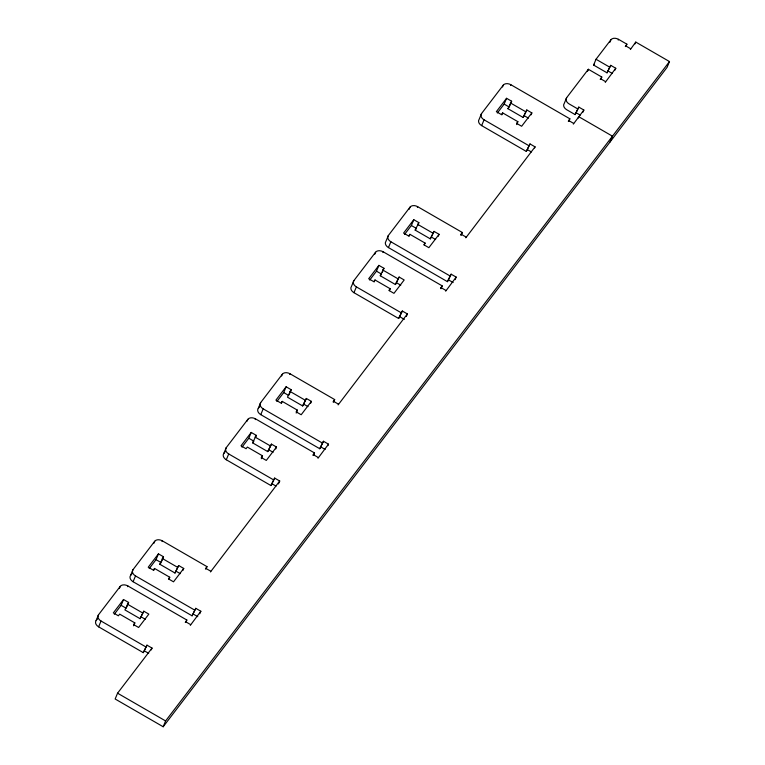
<?xml version="1.0" encoding="UTF-8"?>
<svg xmlns="http://www.w3.org/2000/svg" width="765" height="765" viewBox="0 0 765 765"><rect width="100%" height="100%" fill="white"/><g stroke="black" fill="none" stroke-linecap="round" stroke-linejoin="round"><path stroke-width="1.15" d="M151.279 649.896L152.034 648.079L146.985 645.163L143.285 652.641L98.618 626.831A5.891 4.131 22.6 0 1 96.113 620.568L98.532 614.764L120.239 586.363A5.891 4.131 22.6 0 1 127.851 585.942L186.842 620.023L185.933 622.203M98.618 626.831L101.037 621.027A5.891 4.131 22.6 0 1 98.532 614.764M119.33 588.543L119.789 587.453M119.933 587.09L120.239 586.363M200.382 612.335L200.841 611.245L195.783 608.328L192.082 615.806L133.091 581.725A5.891 4.131 22.6 0 1 130.585 575.462L133.005 569.657L154.712 541.257A5.891 4.131 22.6 0 1 162.323 540.836L206.99 566.635L206.081 568.816M127.545 586.669L127.851 585.942M121.138 605.325L123.547 599.511L128.606 602.438L126.187 608.242L121.138 605.325L114.32 614.228M133.091 581.725L135.51 575.921A5.891 4.131 22.6 0 1 133.005 569.657M128.606 602.438L124.915 609.915L140.081 618.675L143.782 611.197L148.831 614.123L138.618 627.482L133.559 624.565L134.841 622.892L119.675 614.132L118.393 615.806L113.335 612.88L123.547 599.511M153.803 543.427L154.109 542.701M154.406 541.974L154.712 541.257M162.017 541.563L162.323 540.836M149.223 568.567L156.031 559.655L158.451 553.85L163.509 556.767L161.492 561.606M153.765 570.403L154.568 568.462L169.734 577.231L168.931 579.162M133.636 625.799L134.841 622.892M182.931 570.394L183.734 568.452L178.675 565.536L174.984 573.014L159.809 564.245L163.509 556.767M140.081 618.675L143.782 611.197M152.034 648.079L117.561 693.195L115.152 699L163.184 726.75L667.07 67.368L669.49 61.563L635.782 42.085L630.37 49.495M279.11 482.457L279.713 481.013L274.654 478.087L270.963 485.565L226.297 459.765A5.891 4.131 22.6 0 1 223.791 453.502L226.211 447.688L247.908 419.287A5.891 4.131 22.6 0 1 255.52 418.866L314.52 452.947L313.459 455.491M174.984 573.014L178.675 565.536M143.285 652.641L146.985 645.163M226.297 459.765L228.706 453.951A5.891 4.131 22.6 0 1 226.211 447.688M247.152 421.104L247.908 419.287M327.908 445.632L328.51 444.178L323.452 441.252L319.76 448.73L260.769 414.649A5.891 4.131 22.6 0 1 258.264 408.386L260.683 402.581L282.381 374.181A5.891 4.131 22.6 0 1 289.992 373.76L334.659 399.56L333.607 402.103M255.223 419.593L255.52 418.866M241.998 447.162L248.807 438.249L251.226 432.445L256.285 435.361L255.472 437.303M260.769 414.649L263.179 408.845A5.891 4.131 22.6 0 1 260.683 402.581M275.706 448.978L276.509 447.047L271.451 444.13L267.76 451.608L252.584 442.839L256.285 435.361M281.625 375.998L282.381 374.181M205.412 569.036L206.99 566.635M185.264 622.423L186.842 620.023M289.696 374.487L289.992 373.76M276.892 401.491L283.71 392.579L286.12 386.774L291.178 389.701L289.16 394.539M192.082 615.806L195.783 608.328M210.471 571.952L279.713 481.013M281.434 403.327L282.247 401.396L297.413 410.155L296.208 413.062M190.322 625.34L200.841 611.245M261.305 458.723L262.51 455.825L247.344 447.056L246.072 448.73L241.013 445.804L251.226 432.445M291.178 389.701L287.487 397.178L302.653 405.938L306.354 398.46L311.403 401.376L310.6 403.318M199.78 613.788L200.086 613.061M267.76 451.608L271.451 444.13M163.184 726.75L165.603 720.946L669.49 61.563M440.984 288.778L442.189 285.88L383.198 251.8A5.891 4.131 22.6 0 0 375.586 252.221L353.879 280.621L351.46 286.426A5.891 4.131 22.6 0 0 353.966 292.689L398.632 318.489L402.333 311.011L407.382 313.937L406.779 315.39M302.653 405.938L306.354 398.46M270.963 485.565L274.654 478.087M353.966 292.689L356.385 286.885A5.891 4.131 22.6 0 1 353.879 280.621M278.498 483.91L278.804 483.184M374.678 254.391L375.586 252.221M461.123 235.391L462.337 232.493L417.671 206.684A5.891 4.131 22.6 0 0 410.059 207.105L388.352 235.505L385.933 241.319A5.891 4.131 22.6 0 0 388.438 247.583L447.439 281.663L451.13 274.186L456.189 277.102L455.73 278.192M382.892 252.526L383.198 251.8M369.677 280.086L376.485 271.173L378.895 265.369L383.954 268.286L382.347 272.158M388.438 247.583L390.858 241.769A5.891 4.131 22.6 0 1 388.352 235.505M374.209 281.922L375.022 279.98L390.188 288.749L389.385 290.681M390.188 288.749L388.916 290.423L393.965 293.339L404.178 279.971L399.129 277.054L395.428 284.532L380.262 275.763L383.954 268.286M409.151 209.285L409.61 208.195M409.753 207.831L410.059 207.105M333.081 401.96L334.659 399.56M312.942 455.347L314.52 452.947M417.365 207.411L417.671 206.684M404.57 234.415L411.379 225.512L413.798 219.698L418.857 222.625L417.642 225.532M319.76 448.73L323.452 441.252M338.14 404.876L407.382 313.937M409.112 236.251L409.916 234.32L425.082 243.079L424.279 245.02M317.991 458.264L328.51 444.178M438.278 236.242L439.081 234.31L434.023 231.384L430.332 238.862L415.156 230.102L418.857 222.625M395.428 284.532L399.129 277.054M568.806 121.348L569.868 118.805L510.867 84.724A5.891 4.131 22.6 0 0 503.265 85.145L481.558 113.545L479.139 119.35A5.891 4.131 22.6 0 0 481.644 125.613L526.31 151.422L530.002 143.944L535.06 146.861L534.611 147.951M430.332 238.862L434.023 231.384M398.632 318.489L402.333 311.011M481.644 125.613L484.063 119.809A5.891 4.131 22.6 0 1 481.558 113.545M406.33 316.481L406.626 315.754M502.509 86.961L503.265 85.145M510.571 85.451L510.867 84.724M497.346 113.01L504.154 104.107L506.573 98.293L511.632 101.219L509.614 106.058M501.888 114.846L502.691 112.914L517.867 121.673L516.652 124.58M531.053 114.836L531.857 112.904L526.798 109.978L523.107 117.456L507.931 108.697L511.632 101.219M460.76 234.884L462.337 232.493M440.611 288.271L442.189 285.88M447.439 281.663L451.13 274.186M465.818 237.81L535.06 146.861M445.67 291.197L456.189 277.102M455.127 279.646L455.577 278.556M523.107 117.456L526.798 109.978M526.31 151.422L530.002 143.944M600.879 79.216L601.787 77.035L588.361 69.28L566.655 97.681L564.235 103.485A5.891 4.131 22.6 0 0 566.683 109.72L575.108 114.587L578.799 107.11L583.858 110.026L582.949 112.206M587.453 71.461L587.903 70.37M588.056 70.007L588.361 69.28M568.29 121.205L569.868 118.805M615.022 70.074L615.777 68.257L610.719 65.341L607.028 72.818L593.602 65.063L596.021 59.259L610.919 39.761A5.891 4.131 22.6 0 1 618.522 39.34L626.889 44.179L625.99 46.359M575.108 114.587L578.799 107.11M573.339 124.121L583.858 110.026M578.149 118.164L578.751 116.71L612.469 136.189L610.049 141.994M609.858 42.305L610.164 41.578M610.46 40.851L610.919 39.761M600.209 79.436L601.787 77.035M618.225 40.067L618.522 39.34M607.028 72.818L610.719 65.341M605.258 82.352L615.777 68.257M625.311 46.579L626.889 44.179M635.027 43.901L635.782 42.085M96.113 620.568L97.471 618.799M130.585 575.462L131.943 573.683M223.791 453.502L225.149 451.723M258.264 408.386L259.622 406.617M158.451 553.85L148.238 567.209L153.287 570.135L154.568 568.462M286.12 386.774L275.907 400.143L280.965 403.059L282.247 401.396M378.895 265.369L368.682 278.737L373.741 281.654L375.022 279.98M413.798 219.698L403.585 233.067L408.644 235.993L409.916 234.32M506.573 98.293L496.361 111.661L501.419 114.587L502.691 112.914M159.809 564.245L161.09 562.581L156.031 559.655M252.584 442.839L253.865 441.166L248.807 438.249M380.262 275.763L381.534 274.099L376.485 271.173M415.156 230.102L416.437 228.429L411.379 225.512M507.931 108.697L509.213 107.024L504.154 104.107M169.734 577.231L168.463 578.895L173.521 581.821L183.734 568.452M262.51 455.825L261.238 457.489L266.297 460.415L276.509 447.047M297.413 410.155L296.132 411.828L301.19 414.745L311.403 401.376M425.082 243.079L423.81 244.752L428.869 247.678L439.081 234.31M517.867 121.673L516.585 123.347L521.644 126.263L531.857 112.904M593.602 65.063L594.539 63.849M625.617 45.852L630.676 48.769M596.021 59.259L609.447 67.014M608.299 71.145L612.411 73.516M600.506 78.709L605.564 81.626M577.527 108.783L569.103 103.916A5.891 4.131 22.6 0 1 566.655 97.681M576.389 112.914L580.176 115.104M568.586 120.478L573.645 123.394M510.351 102.883L525.526 111.652M524.379 115.792L528.424 118.126M484.063 119.809L528.73 145.608M527.582 149.749L531.379 151.939M461.056 234.157L466.115 237.083M417.575 224.298L432.751 233.057M431.603 237.198L435.648 239.531M390.858 241.769L449.849 275.849M448.711 279.99L453.138 282.543M440.917 287.544L445.966 290.471M382.682 269.959L397.848 278.728M396.71 282.859L400.755 285.202M356.385 286.885L401.051 312.684M399.913 316.825L404.341 319.378M333.387 401.233L338.446 404.159M289.906 391.364L305.072 400.133M283.71 392.579L288.759 395.505M303.935 404.264L307.979 406.607M263.179 408.845L322.18 442.925M321.042 447.066L325.144 449.438M313.239 454.62L318.297 457.537M255.003 437.035L270.179 445.794M269.031 449.935L273.076 452.268M228.706 453.951L273.382 479.76M272.235 483.891L276.031 486.081M205.709 568.309L210.767 571.226M162.228 558.44L177.394 567.2M176.256 571.34L180.301 573.673M135.51 575.921L194.501 610.001M193.363 614.132L197.791 616.695M185.57 621.696L190.619 624.613M127.334 604.111L142.5 612.87M141.362 617.011L145.407 619.344M101.037 621.027L145.704 646.827M144.566 650.967L148.668 653.339M117.561 693.195L165.603 720.946"/></g></svg>
